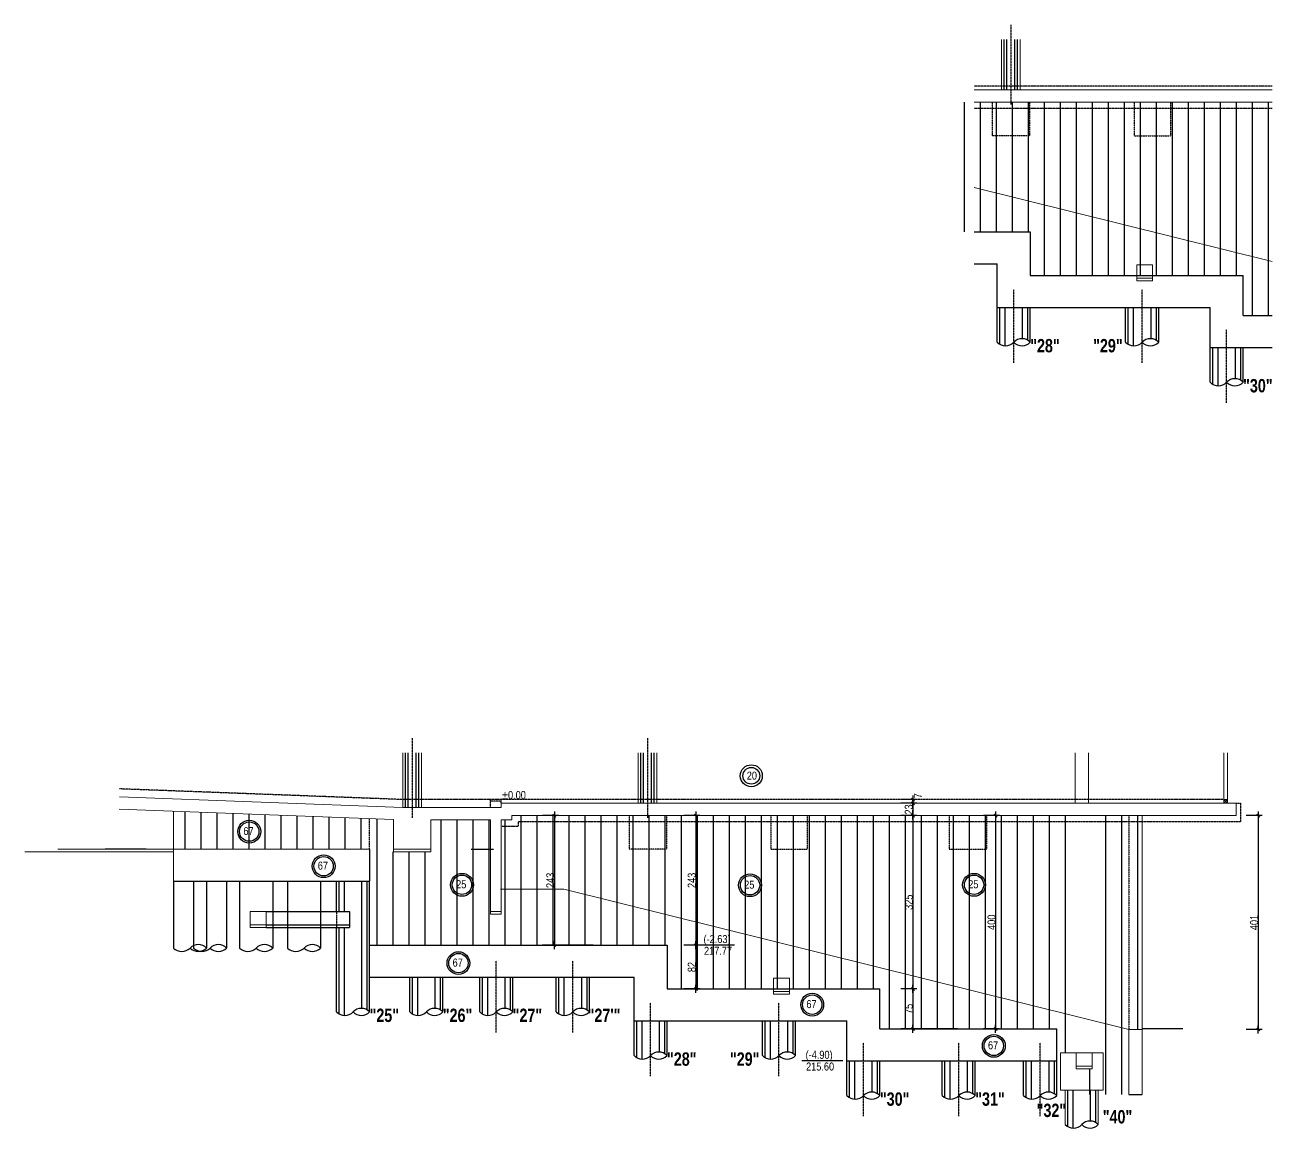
# Model space of a CAD drawing. Header units: metres. Extents: x -9927 to 45032, y -190416 to 12166.
# Drawn here: x -8876 to -6538, y -174744 to -172676 of the extents above; entities that cross this region are included whole.
import ezdxf
from ezdxf.enums import TextEntityAlignment as Align

# ---------------------------------------------------------------- set-up
doc = ezdxf.new("R2010")
doc.units = ezdxf.units.M
doc.header["$PDMODE"] = 65
doc.linetypes.add('INTERROMPU2', pattern=[9.525, 6.35, -3.175])
doc.linetypes.add('TIRETPTX2', pattern=[50.8, 25.4, -12.7, 0, -12.7])
for name, color, linetype in [('01_cote_gen', 4, 'Continuous'), ('01_linteaux', 3, 'Continuous'), ('01_murs_coup', 5, 'Continuous'), ('01_murs_sup', 6, 'INTERROMPU2'), ('01_poch_BN', 9, 'Continuous'), ('01_poch_murs', 251, 'Continuous'), ('01_texte', 230, 'Continuous'), ('AA_COTES', 2, 'Continuous')]:
    doc.layers.add(name, color=color, linetype=linetype)
doc.layers.add('01_PIEUX', color=5, linetype='Continuous', lineweight=60)
doc.styles.add('ARIAL NA', font='ARIALN.TTF')
doc.styles.add('impact', font='impact.ttf')
doc.styles.add('STYLE2', font='ARIALN.TTF')
doc.dimstyles.new('JB50', dxfattribs={"dimscale": 0.1, "dimtxt": 150, "dimasz": 15, "dimexe": 0.1, "dimexo": 0.1, "dimgap": 0.09, "dimtad": 1, "dimdec": 1, "dimdsep": 46, "dimtxsty": 'STYLE2', "dimblk1": 'BOND_G', "dimblk2": 'BOND_D', "dimsah": 1, "dimcen": 1.5, "dimdle": 0.01, "dimse1": 1, "dimse2": 1, "dimclrd": 4, "dimclre": 2, "dimclrt": 6, "dimazin": 2, "dimtfac": 2.333333, "dimtdec": 1, "dimtix": 1, "dimtmove": 2, "dimatfit": 3, "dimldrblk": 'BOND_G', "dimfxl": 1, "dimtolj": 1, "dimtzin": 0, "dimarcsym": 0})

# ---------------------------------------------------------------- blocks, each defined once
blk = doc.blocks.new('BOND_G')
at = {"layer": 'AA_COTES', "color": 0}
for p, q in [((5, 0), (-5, 0)), ((1.8, 1.8), (-1.8, -1.8)), ((0, -5), (0, 15))]:
    blk.add_line(p, q, dxfattribs=at)
blk = doc.blocks.new('BOND_D')
at = {"layer": 'AA_COTES', "color": 0}
for p, q in [((5, 0), (-5, 0)), ((-1.8, -1.8), (1.8, 1.8)), ((0, 5), (0, -15))]:
    blk.add_line(p, q, dxfattribs=at)
blk = doc.blocks.new('*D1743')
at = {"layer": '01_cote_gen', "color": 4, "lineweight": -2, "transparency": 16777216}
blk.add_line((-6564.3, -174160.1), (-6564.3, -174558.1), dxfattribs=at)
at = {"layer": 'DEFPOINTS', "color": 0, "lineweight": 0, "transparency": 16777216}
for p in [(-6769.2, -174158.6), (-6825.8, -174559.6), (-6564.3, -174559.6)]:
    blk.add_point(p, dxfattribs=at)
at = {"layer": '01_cote_gen', "color": 4, "lineweight": -2, "transparency": 16777216, "xscale": 1.5, "yscale": 1.5, "zscale": 1.5}
for name, p, rotation in [('BOND_G', (-6564.3, -174158.6), 90), ('BOND_D', (-6564.3, -174559.6), 270)]:
    blk.add_blockref(name, p, dxfattribs=dict(at, rotation=rotation))
at = {"layer": '01_cote_gen', "color": 6, "transparency": 16777216, "insert": (-6572, -174359.1), "char_height": 15, "attachment_point": 5, "rotation": 90, "style": 'STYLE2'}
blk.add_mtext('\\A1;401', dxfattribs=at)
blk = doc.blocks.new('*D1747')
at = {"layer": '01_cote_gen', "color": 4, "lineweight": -2, "ltscale": 3, "transparency": 16777216}
blk.add_line((-7211.7, -174485.1), (-7211.7, -174557.1), dxfattribs=at)
at = {"layer": 'DEFPOINTS', "color": 0, "lineweight": 0, "ltscale": 3, "transparency": 16777216}
for p in [(-7273.4, -174483.6), (-7217.6, -174558.6), (-7211.7, -174558.6)]:
    blk.add_point(p, dxfattribs=at)
at = {"layer": '01_cote_gen', "color": 4, "lineweight": -2, "ltscale": 3, "transparency": 16777216, "xscale": 1.5, "yscale": 1.5, "zscale": 1.5}
for name, p, rotation in [('BOND_G', (-7211.7, -174483.6), 90), ('BOND_D', (-7211.7, -174558.6), 270)]:
    blk.add_blockref(name, p, dxfattribs=dict(at, rotation=rotation))
at = {"layer": '01_cote_gen', "color": 6, "ltscale": 3, "transparency": 16777216, "insert": (-7219.3, -174521.1), "char_height": 15, "attachment_point": 5, "rotation": 90, "style": 'STYLE2'}
blk.add_mtext('\\A1;75', dxfattribs=at)
blk = doc.blocks.new('*D1748')
at = {"layer": '01_cote_gen', "color": 4, "lineweight": -2, "transparency": 16777216}
blk.add_line((-7056.6, -174160.1), (-7056.6, -174557.1), dxfattribs=at)
at = {"layer": 'DEFPOINTS', "color": 0, "lineweight": 0, "transparency": 16777216}
for p in [(-7090, -174158.6), (-7075.8, -174558.6), (-7056.6, -174558.6)]:
    blk.add_point(p, dxfattribs=at)
at = {"layer": '01_cote_gen', "color": 4, "lineweight": -2, "transparency": 16777216, "xscale": 1.5, "yscale": 1.5, "zscale": 1.5}
for name, p, rotation in [('BOND_G', (-7056.6, -174158.6), 90), ('BOND_D', (-7056.6, -174558.6), 270)]:
    blk.add_blockref(name, p, dxfattribs=dict(at, rotation=rotation))
at = {"layer": '01_cote_gen', "color": 6, "transparency": 16777216, "insert": (-7064.2, -174358.6), "char_height": 15, "attachment_point": 5, "rotation": 90, "style": 'STYLE2'}
blk.add_mtext('\\A1;400', dxfattribs=at)
blk = doc.blocks.new('*D1749')
at = {"layer": '01_cote_gen', "color": 4, "lineweight": -2, "transparency": 16777216}
blk.add_line((-7211.7, -174160.1), (-7211.7, -174482.1), dxfattribs=at)
at = {"layer": 'DEFPOINTS', "color": 0, "lineweight": 0, "transparency": 16777216}
for p in [(-7225.8, -174158.6), (-7234.2, -174483.6), (-7211.7, -174483.6)]:
    blk.add_point(p, dxfattribs=at)
at = {"layer": '01_cote_gen', "color": 4, "lineweight": -2, "transparency": 16777216, "xscale": 1.5, "yscale": 1.5, "zscale": 1.5}
for name, p, rotation in [('BOND_G', (-7211.7, -174158.6), 90), ('BOND_D', (-7211.7, -174483.6), 270)]:
    blk.add_blockref(name, p, dxfattribs=dict(at, rotation=rotation))
at = {"layer": '01_cote_gen', "color": 6, "transparency": 16777216, "insert": (-7219.4, -174321.1), "char_height": 15, "attachment_point": 5, "rotation": 90, "style": 'STYLE2'}
blk.add_mtext('\\A1;325', dxfattribs=at)
blk = doc.blocks.new('*D1750')
at = {"layer": '01_cote_gen', "color": 4, "lineweight": -2, "transparency": 16777216}
blk.add_line((-7618.5, -174403.1), (-7618.5, -174482.1), dxfattribs=at)
at = {"layer": 'DEFPOINTS', "color": 0, "lineweight": 0, "transparency": 16777216}
for p in [(-7672.5, -174401.6), (-7626, -174483.6), (-7618.5, -174483.6)]:
    blk.add_point(p, dxfattribs=at)
at = {"layer": '01_cote_gen', "color": 4, "lineweight": -2, "transparency": 16777216, "xscale": 1.5, "yscale": 1.5, "zscale": 1.5}
for name, p, rotation in [('BOND_G', (-7618.5, -174401.6), 90), ('BOND_D', (-7618.5, -174483.6), 270)]:
    blk.add_blockref(name, p, dxfattribs=dict(at, rotation=rotation))
at = {"layer": '01_cote_gen', "color": 6, "transparency": 16777216, "insert": (-7626.2, -174442.6), "char_height": 15, "attachment_point": 5, "rotation": 90, "style": 'STYLE2'}
blk.add_mtext('\\A1;82', dxfattribs=at)
blk = doc.blocks.new('*D1751')
at = {"layer": '01_cote_gen', "color": 4, "lineweight": -2, "transparency": 16777216}
blk.add_line((-7618.5, -174160.1), (-7618.5, -174400.1), dxfattribs=at)
at = {"layer": 'DEFPOINTS', "color": 0, "lineweight": 0, "transparency": 16777216}
for p in [(-7597.1, -174158.6), (-7641, -174401.6), (-7618.5, -174401.6)]:
    blk.add_point(p, dxfattribs=at)
at = {"layer": '01_cote_gen', "color": 4, "lineweight": -2, "transparency": 16777216, "xscale": 1.5, "yscale": 1.5, "zscale": 1.5}
for name, p, rotation in [('BOND_G', (-7618.5, -174158.6), 90), ('BOND_D', (-7618.5, -174401.6), 270)]:
    blk.add_blockref(name, p, dxfattribs=dict(at, rotation=rotation))
at = {"layer": '01_cote_gen', "color": 6, "transparency": 16777216, "insert": (-7626.2, -174280.1), "char_height": 15, "attachment_point": 5, "rotation": 90, "style": 'STYLE2'}
blk.add_mtext('\\A1;243', dxfattribs=at)
blk = doc.blocks.new('*D1744')
at = {"layer": '01_cote_gen', "color": 4, "lineweight": -2, "transparency": 16777216}
blk.add_line((-7883.7, -174160.1), (-7883.7, -174400.1), dxfattribs=at)
at = {"layer": 'DEFPOINTS', "color": 0, "lineweight": 0, "transparency": 16777216}
for p in [(-7886.3, -174158.6), (-7886.3, -174401.6), (-7883.7, -174401.6)]:
    blk.add_point(p, dxfattribs=at)
at = {"layer": '01_cote_gen', "color": 4, "lineweight": -2, "transparency": 16777216, "xscale": 1.5, "yscale": 1.5, "zscale": 1.5}
for name, p, rotation in [('BOND_G', (-7883.7, -174158.6), 90), ('BOND_D', (-7883.7, -174401.6), 270)]:
    blk.add_blockref(name, p, dxfattribs=dict(at, rotation=rotation))
at = {"layer": '01_cote_gen', "color": 6, "transparency": 16777216, "insert": (-7891.3, -174280.1), "char_height": 15, "attachment_point": 5, "rotation": 90, "style": 'STYLE2'}
blk.add_mtext('\\A1;243', dxfattribs=at)
blk = doc.blocks.new('*D1745')
at = {"layer": '01_cote_gen', "color": 4, "lineweight": -2, "transparency": 16777216}
blk.add_line((-7211.7, -174137.1), (-7211.7, -174157.1), dxfattribs=at)
at = {"layer": 'DEFPOINTS', "color": 0, "lineweight": 0, "transparency": 16777216}
for p in [(-7214.2, -174135.6), (-7219.2, -174158.6), (-7211.7, -174158.6)]:
    blk.add_point(p, dxfattribs=at)
at = {"layer": '01_cote_gen', "color": 4, "lineweight": -2, "transparency": 16777216, "xscale": 1.5, "yscale": 1.5, "zscale": 1.5}
for name, p, rotation in [('BOND_G', (-7211.7, -174135.6), 90), ('BOND_D', (-7211.7, -174158.6), 270)]:
    blk.add_blockref(name, p, dxfattribs=dict(at, rotation=rotation))
at = {"layer": '01_cote_gen', "color": 6, "transparency": 16777216, "insert": (-7219.4, -174147.1), "char_height": 15, "attachment_point": 5, "rotation": 90, "style": 'STYLE2'}
blk.add_mtext('\\A1;23', dxfattribs=at)
blk = doc.blocks.new('*D1746')
at = {"layer": '01_cote_gen', "color": 4, "lineweight": -2, "transparency": 16777216}
blk.add_line((-7211.7, -174130.1), (-7211.7, -174134.1), dxfattribs=at)
at = {"layer": 'DEFPOINTS', "color": 0, "lineweight": 0, "transparency": 16777216}
for p in [(-7225.4, -174135.6), (-7222.6, -174128.6), (-7211.7, -174135.6)]:
    blk.add_point(p, dxfattribs=at)
at = {"layer": '01_cote_gen', "color": 4, "lineweight": -2, "transparency": 16777216, "xscale": 1.5, "yscale": 1.5, "zscale": 1.5}
for name, p, rotation in [('BOND_G', (-7211.7, -174128.6), 90), ('BOND_D', (-7211.7, -174135.6), 270)]:
    blk.add_blockref(name, p, dxfattribs=dict(at, rotation=rotation))
at = {"layer": '01_cote_gen', "color": 6, "transparency": 16777216, "insert": (-7202.3, -174121.5), "char_height": 15, "attachment_point": 5, "rotation": 90, "style": 'STYLE2'}
blk.add_mtext('\\A1;7', dxfattribs=at)

msp = doc.modelspace()

# ---------------------------------------------------------------- linework, layer by layer
at = {"layer": '01_linteaux', "linetype": 'TIRETPTX2', "ltscale": 0.02}
for p, q in [((-7028.26, -172676.31), (-7028.26, -172825.33)), ((-6538.41, -172791.13), (-7096.88, -172791.13)), ((-6538.41, -172833.13), (-7096.88, -172833.13)), ((-7022.61, -173309.66), (-7022.61, -173172.38)), ((-6781.91, -173309.66), (-6781.91, -173172.38)), ((-6623.51, -173384.66), (-6623.51, -173247.38)), ((-8150.33, -174013.77), (-8150.33, -174162.79)), ((-7709.15, -174013.77), (-7709.15, -174162.79)), ((-8167.83, -174128.59), (-8698.83, -174108.59)), ((-6628.71, -174128.59), (-8167.83, -174128.59)), ((-8003.83, -174143.59), (-8003.83, -174128.59)), ((-7983.83, -174131.59), (-8003.83, -174131.59)), ((-7983.83, -174135.59), (-7983.83, -174128.59)), ((-6605.71, -174135.59), (-6597.71, -174135.59)), ((-6597.71, -174135.59), (-6597.71, -174170.59)), ((-6597.71, -174170.59), (-7951.83, -174170.59)), ((-7951.83, -174170.59), (-7951.83, -174178.59)), ((-7983.7, -174178.59), (-7951.83, -174178.59)), ((-7992.8, -174565.12), (-7992.8, -174430.95)), ((-7849.18, -174565.12), (-7849.18, -174430.95)), ((-7703.5, -174647.12), (-7703.5, -174509.84)), ((-7462.8, -174647.12), (-7462.8, -174509.84)), ((-7304.4, -174722.12), (-7304.4, -174584.84)), ((-7125.7, -174722.12), (-7125.7, -174584.84)), ((-6973.1, -174722.12), (-6973.1, -174584.84))]:
    msp.add_line(p, q, dxfattribs=at)
at = {"layer": '01_linteaux'}
for p, q in [((-7096.88, -173064.13), (-6991.61, -173064.13)), ((-6991.61, -173064.13), (-6991.61, -173146.13)), ((-7096.88, -173124.13), (-7053.61, -173124.13)), ((-7053.61, -173206.13), (-7053.61, -173124.13)), ((-6991.61, -173146.13), (-6592.51, -173146.13)), ((-6592.51, -173221.13), (-6592.51, -173146.13)), ((-7053.61, -173206.13), (-6654.51, -173206.13)), ((-7053.61, -173271.13), (-7053.61, -173206.13)), ((-6991.61, -173271.13), (-6991.61, -173206.13)), ((-6812.91, -173271.13), (-6812.91, -173206.13)), ((-6750.91, -173271.13), (-6750.91, -173206.13)), ((-6654.51, -173281.13), (-6654.51, -173206.13)), ((-6592.51, -173221.13), (-6538.41, -173221.13)), ((-6654.51, -173281.13), (-6538.41, -173281.13)), ((-6654.51, -173346.13), (-6654.51, -173281.13)), ((-6592.51, -173346.13), (-6592.51, -173281.13)), ((-8230.1, -174221.59), (-8230.1, -174281.59)), ((-8597.8, -174281.59), (-8230.1, -174281.59)), ((-8292.1, -174338.59), (-8292.1, -174281.59)), ((-8230.1, -174526.59), (-8230.1, -174281.59)), ((-8424.26, -174338.59), (-8267.57, -174338.59)), ((-8267.57, -174338.59), (-8267.57, -174368.59)), ((-8424.26, -174363.59), (-8267.57, -174363.59)), ((-8424.26, -174368.59), (-8267.57, -174368.59)), ((-8292.1, -174526.59), (-8292.1, -174368.59)), ((-8230.1, -174401.59), (-7672.5, -174401.59)), ((-7672.5, -174401.59), (-7672.5, -174483.59)), ((-8230.1, -174461.59), (-7734.5, -174461.59)), ((-8154.8, -174526.59), (-8154.8, -174461.59)), ((-8092.8, -174526.59), (-8092.8, -174461.59)), ((-8023.8, -174526.59), (-8023.8, -174461.59)), ((-7961.8, -174526.59), (-7961.8, -174461.59)), ((-7880.18, -174526.59), (-7880.18, -174461.59)), ((-7818.18, -174526.59), (-7818.18, -174461.59)), ((-7734.5, -174543.59), (-7734.5, -174461.59)), ((-7672.5, -174483.59), (-7273.4, -174483.59)), ((-7273.4, -174558.59), (-7273.4, -174483.59)), ((-7734.5, -174543.59), (-7335.4, -174543.59)), ((-7734.5, -174608.59), (-7734.5, -174543.59)), ((-7672.5, -174608.59), (-7672.5, -174543.59)), ((-7493.8, -174608.59), (-7493.8, -174543.59)), ((-7431.8, -174608.59), (-7431.8, -174543.59)), ((-7335.4, -174618.59), (-7335.4, -174543.59)), ((-7273.4, -174558.59), (-6942.1, -174558.59)), ((-6942.1, -174618.59), (-6942.1, -174558.59)), ((-7335.4, -174618.59), (-6942.1, -174618.59)), ((-7335.4, -174683.59), (-7335.4, -174618.59)), ((-7273.4, -174683.59), (-7273.4, -174618.59)), ((-7156.7, -174683.59), (-7156.7, -174618.59)), ((-7094.7, -174683.59), (-7094.7, -174618.59)), ((-7004.1, -174683.59), (-7004.1, -174618.59)), ((-6942.1, -174683.59), (-6942.1, -174618.59))]:
    msp.add_line(p, q, dxfattribs=at)
for centre, start, end in [((-7038.11, -173256.06), 224.19387, 315.80613), ((-7007.11, -173286.2), 44.19387, 135.80613), ((-7007.11, -173256.06), 224.19387, 315.80613), ((-6797.41, -173256.06), 224.19387, 315.80613), ((-6766.41, -173286.2), 44.19387, 135.80613), ((-6766.41, -173256.06), 224.19387, 315.80613), ((-6639.01, -173331.06), 224.19387, 315.80613), ((-6608.01, -173361.2), 44.19387, 135.80613), ((-6608.01, -173331.06), 224.19387, 315.80613), ((-8245.6, -174541.66), 44.19387, 135.80613), ((-8108.3, -174541.66), 44.19387, 135.80613), ((-7977.3, -174541.66), 44.19387, 135.80613), ((-7833.68, -174541.66), 44.19387, 135.80613), ((-8276.6, -174511.52), 224.19387, 315.80613), ((-8245.6, -174511.52), 224.19387, 315.80613), ((-8139.3, -174511.52), 224.19387, 315.80613), ((-8108.3, -174511.52), 224.19387, 315.80613), ((-8008.3, -174511.52), 224.19387, 315.80613), ((-7977.3, -174511.52), 224.19387, 315.80613), ((-7864.68, -174511.52), 224.19387, 315.80613), ((-7833.68, -174511.52), 224.19387, 315.80613), ((-7719, -174593.52), 224.19387, 315.80613), ((-7688, -174623.66), 44.19387, 135.80613), ((-7688, -174593.52), 224.19387, 315.80613), ((-7478.3, -174593.52), 224.19387, 315.80613), ((-7447.3, -174623.66), 44.19387, 135.80613), ((-7447.3, -174593.52), 224.19387, 315.80613), ((-7319.9, -174668.52), 224.19387, 315.80613), ((-7288.9, -174698.66), 44.19387, 135.80613), ((-7288.9, -174668.52), 224.19387, 315.80613), ((-7141.2, -174668.52), 224.19387, 315.80613), ((-7110.2, -174698.66), 44.19387, 135.80613), ((-7110.2, -174668.52), 224.19387, 315.80613), ((-6988.6, -174668.52), 224.19387, 315.80613), ((-6957.6, -174698.66), 44.19387, 135.80613), ((-6957.6, -174668.52), 224.19387, 315.80613), ((-6879.59, -174753), 44.19387, 135.80613), ((-6910.59, -174722.86), 224.19387, 315.80613), ((-6879.59, -174722.86), 224.19387, 315.80613)]:
    msp.add_arc(centre, 21.62, start, end, dxfattribs=at)
at = {"layer": '01_murs_coup', "linetype": 'Continuous', "lineweight": 5}
for p, q in [((-6538.41, -172798.13), (-7096.88, -172798.13)), ((-6538.41, -172821.13), (-7096.88, -172821.13)), ((-6538.41, -173119.74), (-7096.88, -172981.1)), ((-6762.44, -173126.13), (-6792.21, -173126.13)), ((-6792.21, -173126.13), (-6792.21, -173156.13)), ((-6762.44, -173126.13), (-6762.44, -173156.13)), ((-6762.44, -173151.13), (-6792.21, -173151.13)), ((-6762.44, -173156.13), (-6792.21, -173156.13)), ((-8168.11, -174143.59), (-8699.11, -174123.59)), ((-8185.33, -174165.96), (-8699.55, -174146.59)), ((-7983.83, -174143.59), (-8168.11, -174143.59)), ((-6605.71, -174135.59), (-7983.83, -174135.59)), ((-7983.83, -174135.59), (-7983.83, -174143.59)), ((-6605.71, -174135.59), (-6605.71, -174158.59)), ((-8185.33, -174165.96), (-8185.33, -174226.59)), ((-8115.33, -174166.59), (-8003.7, -174166.59)), ((-8115.33, -174166.59), (-8115.33, -174226.59)), ((-8003.7, -174166.59), (-8003.7, -174343.59)), ((-7983.7, -174166.59), (-7963.83, -174166.59)), ((-7983.7, -174166.59), (-7983.7, -174343.59)), ((-6605.71, -174158.59), (-7963.83, -174158.59)), ((-7963.83, -174158.59), (-7963.83, -174166.59)), ((-8185.33, -174221.59), (-8115.33, -174221.59)), ((-8185.33, -174226.59), (-8115.33, -174226.59)), ((-7984.8, -174296.59), (-7866.3, -174296.59)), ((-6806.83, -174559.59), (-7866.3, -174296.59)), ((-8424.26, -174338.59), (-8454.04, -174338.59)), ((-8454.04, -174338.59), (-8454.04, -174368.59)), ((-8424.26, -174338.59), (-8424.26, -174368.59)), ((-7983.7, -174338.59), (-8003.7, -174338.59)), ((-7983.7, -174343.59), (-8003.7, -174343.59)), ((-8424.26, -174363.59), (-8454.04, -174363.59)), ((-8424.26, -174368.59), (-8454.04, -174368.59)), ((-7443.33, -174463.59), (-7473.11, -174463.59)), ((-7473.11, -174463.59), (-7473.11, -174493.59)), ((-7443.33, -174463.59), (-7443.33, -174493.59)), ((-7443.33, -174488.59), (-7473.11, -174488.59)), ((-7443.33, -174493.59), (-7473.11, -174493.59)), ((-6781.83, -174559.59), (-6806.83, -174559.59)), ((-6806.83, -174559.59), (-6806.83, -174681.67)), ((-6781.83, -174559.59), (-6781.83, -174681.67)), ((-6875.88, -174603.59), (-6905.66, -174603.59)), ((-6905.66, -174603.59), (-6905.66, -174633.59)), ((-6875.88, -174603.59), (-6875.88, -174633.59)), ((-6875.88, -174628.59), (-6905.66, -174628.59)), ((-6875.88, -174633.59), (-6905.66, -174633.59))]:
    msp.add_line(p, q, dxfattribs=at)
at = {"layer": '01_murs_sup', "ltscale": 0.03}
for p, q in [((-7062.87, -172821.13), (-7062.87, -172884.13)), ((-6992.87, -172821.13), (-6992.87, -172884.13)), ((-6796.87, -172821.13), (-6796.87, -172884.13)), ((-6728.87, -172821.13), (-6728.87, -172884.13)), ((-6992.87, -172884.13), (-7062.87, -172884.13)), ((-6796.87, -172884.13), (-6728.87, -172884.13)), ((-8230.1, -174221.59), (-8230.1, -174164.27)), ((-7743.77, -174158.59), (-7743.77, -174221.59)), ((-7673.77, -174158.59), (-7673.77, -174221.59)), ((-7477.77, -174158.59), (-7477.77, -174221.59)), ((-7409.77, -174158.59), (-7409.77, -174221.59)), ((-7143.77, -174158.59), (-7143.77, -174221.59)), ((-7073.77, -174158.59), (-7073.77, -174221.59)), ((-6806.83, -174158.59), (-6806.83, -174559.59)), ((-7673.77, -174221.59), (-7743.77, -174221.59)), ((-7477.77, -174221.59), (-7409.77, -174221.59)), ((-7143.77, -174221.59), (-7073.77, -174221.59)), ((-8292.1, -174338.59), (-8292.1, -174368.59))]:
    msp.add_line(p, q, dxfattribs=at)
at = {"layer": '01_PIEUX', "color": 2, "linetype": 'Continuous', "lineweight": 5}
for p, q in [((-7045.76, -172703.54), (-7045.76, -172798.13)), ((-7010.76, -172703.54), (-7010.76, -172798.13)), ((-8167.83, -174041), (-8167.83, -174143.59)), ((-8132.83, -174041), (-8132.83, -174143.59)), ((-7726.65, -174041), (-7726.65, -174135.59)), ((-7691.65, -174041), (-7691.65, -174135.59)), ((-6907.59, -174041), (-6907.59, -174135.59)), ((-6882.59, -174041), (-6882.59, -174135.59)), ((-6628.71, -174041), (-6628.71, -174135.59)), ((-6621.71, -174041), (-6621.71, -174135.59)), ((-6621.71, -174135.59), (-6628.71, -174128.59)), ((-6628.71, -174128.59), (-6621.71, -174128.59)), ((-6628.71, -174135.59), (-6621.71, -174128.59)), ((-8597.8, -174150.42), (-8597.8, -174281.59)), ((-6781.83, -174158.59), (-6781.83, -174559.59)), ((-8876.3, -174226.59), (-8597.8, -174226.59)), ((-8814.59, -174221.59), (-8230.1, -174221.59)), ((-6935.09, -174603.59), (-6935.09, -174673.59)), ((-6905.66, -174603.59), (-6935.09, -174603.59)), ((-6855.09, -174603.59), (-6875.88, -174603.59)), ((-6855.09, -174603.59), (-6855.09, -174673.59)), ((-6855.09, -174673.59), (-6935.09, -174673.59)), ((-6926.09, -174673.59), (-6926.09, -174737.93)), ((-6864.09, -174673.59), (-6864.09, -174737.93))]:
    msp.add_line(p, q, dxfattribs=at)
at = {"layer": '01_poch_BN'}
msp.add_line((-6806.83, -174681.67), (-6781.83, -174681.67), dxfattribs=at)
at = {"layer": '01_poch_murs'}
for p, q in [((-7040.76, -172798.13), (-7040.76, -172703.54)), ((-7035.76, -172798.13), (-7035.76, -172703.54)), ((-7020.76, -172798.13), (-7020.76, -172703.54)), ((-7015.76, -172798.13), (-7015.76, -172703.54)), ((-7114.91, -173064.13), (-7114.91, -172821.13)), ((-7084.91, -173064.13), (-7084.91, -172821.13)), ((-7054.91, -173064.13), (-7054.91, -172821.13)), ((-7024.91, -173064.13), (-7024.91, -172821.13)), ((-6994.91, -173064.13), (-6994.91, -172821.13)), ((-6964.91, -173146.13), (-6964.91, -172821.13)), ((-6934.91, -173146.13), (-6934.91, -172821.13)), ((-6904.91, -173146.13), (-6904.91, -172821.13)), ((-6874.91, -173146.13), (-6874.91, -172821.13)), ((-6844.91, -173146.13), (-6844.91, -172821.13)), ((-6814.91, -173146.13), (-6814.91, -172821.13)), ((-6784.91, -173146.13), (-6784.91, -172821.13)), ((-6754.91, -173146.13), (-6754.91, -172821.13)), ((-6724.91, -173146.13), (-6724.91, -172821.13)), ((-6694.91, -173146.13), (-6694.91, -172821.13)), ((-6664.91, -173146.13), (-6664.91, -172821.13)), ((-6634.91, -173146.13), (-6634.91, -172821.13)), ((-6604.91, -173146.13), (-6604.91, -172821.13)), ((-6574.91, -173221.13), (-6574.91, -172821.13)), ((-6544.91, -173221.13), (-6544.91, -172821.13)), ((-7048.61, -173274.95), (-7048.61, -173206.13)), ((-7038.61, -173277.67), (-7038.61, -173206.13)), ((-7006.61, -173206.13), (-7006.61, -173264.58)), ((-6996.61, -173206.13), (-6996.61, -173267.3)), ((-6807.91, -173274.95), (-6807.91, -173206.13)), ((-6797.91, -173277.67), (-6797.91, -173206.13)), ((-6765.91, -173206.13), (-6765.91, -173264.58)), ((-6755.91, -173206.13), (-6755.91, -173267.3)), ((-6649.51, -173349.95), (-6649.51, -173281.13)), ((-6639.51, -173352.67), (-6639.51, -173281.13)), ((-6607.51, -173281.13), (-6607.51, -173339.58)), ((-6597.51, -173281.13), (-6597.51, -173342.3)), ((-8162.83, -174143.59), (-8162.83, -174041)), ((-8157.83, -174143.59), (-8157.83, -174041)), ((-8142.83, -174143.59), (-8142.83, -174041)), ((-8137.83, -174143.59), (-8137.83, -174041)), ((-7721.65, -174135.59), (-7721.65, -174041)), ((-7716.65, -174135.59), (-7716.65, -174041)), ((-7701.65, -174135.59), (-7701.65, -174041)), ((-7696.65, -174135.59), (-7696.65, -174041)), ((-8575.8, -174221.59), (-8575.8, -174151.25)), ((-8545.8, -174221.59), (-8545.8, -174152.38)), ((-8515.8, -174221.59), (-8515.8, -174153.51)), ((-8485.8, -174221.59), (-8485.8, -174154.64)), ((-8455.8, -174221.59), (-8455.8, -174155.77)), ((-8425.8, -174221.59), (-8425.8, -174156.9)), ((-8395.8, -174221.59), (-8395.8, -174158.03)), ((-8365.8, -174221.59), (-8365.8, -174159.16)), ((-8335.8, -174221.59), (-8335.8, -174160.29)), ((-8305.8, -174221.59), (-8305.8, -174161.42)), ((-8275.8, -174221.59), (-8275.8, -174162.55)), ((-8245.8, -174221.59), (-8245.8, -174163.68)), ((-8215.8, -174401.59), (-8215.8, -174164.81)), ((-8095.8, -174401.59), (-8095.8, -174166.59)), ((-8065.8, -174401.59), (-8065.8, -174166.59)), ((-8035.8, -174401.59), (-8035.8, -174166.59)), ((-8005.8, -174401.59), (-8005.8, -174166.59)), ((-7975.8, -174401.59), (-7975.8, -174166.59)), ((-7945.8, -174401.59), (-7945.8, -174158.59)), ((-7915.8, -174401.59), (-7915.8, -174158.59)), ((-7885.8, -174401.59), (-7885.8, -174158.59)), ((-7855.8, -174401.59), (-7855.8, -174158.59)), ((-7825.8, -174401.59), (-7825.8, -174158.59)), ((-7795.8, -174401.59), (-7795.8, -174158.59)), ((-7765.8, -174401.59), (-7765.8, -174158.59)), ((-7735.8, -174401.59), (-7735.8, -174158.59)), ((-7705.8, -174401.59), (-7705.8, -174158.59)), ((-7675.8, -174401.59), (-7675.8, -174158.59)), ((-7645.8, -174483.59), (-7645.8, -174158.59)), ((-7615.8, -174483.59), (-7615.8, -174158.59)), ((-7585.8, -174483.59), (-7585.8, -174158.59)), ((-7555.8, -174483.59), (-7555.8, -174158.59)), ((-7525.8, -174483.59), (-7525.8, -174158.59)), ((-7495.8, -174483.59), (-7495.8, -174158.59)), ((-7465.8, -174483.59), (-7465.8, -174158.59)), ((-7435.8, -174483.59), (-7435.8, -174158.59)), ((-7405.8, -174483.59), (-7405.8, -174158.59)), ((-7375.8, -174483.59), (-7375.8, -174158.59)), ((-7345.8, -174483.59), (-7345.8, -174158.59)), ((-7315.8, -174483.59), (-7315.8, -174158.59)), ((-7285.8, -174483.59), (-7285.8, -174158.59)), ((-7255.8, -174558.59), (-7255.8, -174158.59)), ((-7225.8, -174558.59), (-7225.8, -174158.59)), ((-7195.8, -174558.59), (-7195.8, -174158.59)), ((-7165.8, -174558.59), (-7165.8, -174158.59)), ((-7135.8, -174558.59), (-7135.8, -174158.59)), ((-7105.8, -174558.59), (-7105.8, -174158.59)), ((-7075.8, -174558.59), (-7075.8, -174158.59)), ((-7045.8, -174558.59), (-7045.8, -174158.59)), ((-7015.8, -174558.59), (-7015.8, -174158.59)), ((-6985.8, -174558.59), (-6985.8, -174158.59)), ((-6955.8, -174558.59), (-6955.8, -174158.59)), ((-6925.8, -174603.59), (-6925.8, -174158.59)), ((-6850.22, -174681.67), (-6850.22, -174158.59)), ((-6820.22, -174681.67), (-6820.22, -174158.59)), ((-6790.22, -174559.59), (-6790.22, -174158.59)), ((-8185.8, -174401.59), (-8185.8, -174226.59)), ((-8155.8, -174401.59), (-8155.8, -174226.59)), ((-8125.8, -174401.59), (-8125.8, -174226.59)), ((-8597.8, -174281.59), (-8597.8, -174406.91)), ((-8560.17, -174281.59), (-8560.17, -174406.91)), ((-8535.8, -174281.59), (-8535.8, -174406.91)), ((-8498.17, -174281.59), (-8498.17, -174406.91)), ((-8473.82, -174281.59), (-8473.82, -174406.91)), ((-8411.82, -174281.59), (-8411.82, -174406.91)), ((-8384.1, -174281.59), (-8384.1, -174406.91)), ((-8322.1, -174281.59), (-8322.1, -174406.91)), ((-8287.1, -174338.59), (-8287.1, -174281.59)), ((-8277.1, -174338.59), (-8277.1, -174281.59)), ((-8245.1, -174281.59), (-8245.1, -174520.05)), ((-8235.1, -174281.59), (-8235.1, -174522.76)), ((-8287.1, -174530.42), (-8287.1, -174368.59)), ((-8277.1, -174533.13), (-8277.1, -174368.59)), ((-8149.8, -174530.42), (-8149.8, -174461.59)), ((-8139.8, -174533.13), (-8139.8, -174461.59)), ((-8107.8, -174461.59), (-8107.8, -174520.05)), ((-8097.8, -174461.59), (-8097.8, -174522.76)), ((-8018.8, -174530.42), (-8018.8, -174461.59)), ((-8008.8, -174533.13), (-8008.8, -174461.59)), ((-7976.8, -174461.59), (-7976.8, -174520.05)), ((-7966.8, -174461.59), (-7966.8, -174522.76)), ((-7875.18, -174530.42), (-7875.18, -174461.59)), ((-7865.18, -174533.13), (-7865.18, -174461.59)), ((-7833.18, -174461.59), (-7833.18, -174520.05)), ((-7823.18, -174461.59), (-7823.18, -174522.76)), ((-7729.5, -174612.42), (-7729.5, -174543.59)), ((-7719.5, -174615.13), (-7719.5, -174543.59)), ((-7687.5, -174543.59), (-7687.5, -174602.05)), ((-7677.5, -174543.59), (-7677.5, -174604.76)), ((-7488.8, -174612.42), (-7488.8, -174543.59)), ((-7478.8, -174615.13), (-7478.8, -174543.59)), ((-7446.8, -174543.59), (-7446.8, -174602.05)), ((-7436.8, -174543.59), (-7436.8, -174604.76)), ((-7330.4, -174687.42), (-7330.4, -174618.59)), ((-7320.4, -174690.13), (-7320.4, -174618.59)), ((-7288.4, -174618.59), (-7288.4, -174677.05)), ((-7278.4, -174618.59), (-7278.4, -174679.76)), ((-7151.7, -174687.42), (-7151.7, -174618.59)), ((-7141.7, -174690.13), (-7141.7, -174618.59)), ((-7109.7, -174618.59), (-7109.7, -174677.05)), ((-7099.7, -174618.59), (-7099.7, -174679.76)), ((-6999.1, -174687.42), (-6999.1, -174618.59)), ((-6989.1, -174690.13), (-6989.1, -174618.59)), ((-6957.1, -174618.59), (-6957.1, -174677.05)), ((-6947.1, -174618.59), (-6947.1, -174679.76)), ((-6880.22, -174681.67), (-6880.22, -174633.59)), ((-6921.09, -174741.75), (-6921.09, -174673.59)), ((-6911.09, -174744.47), (-6911.09, -174673.59)), ((-6879.09, -174673.59), (-6879.09, -174731.38)), ((-6869.09, -174673.59), (-6869.09, -174734.1))]:
    msp.add_line(p, q, dxfattribs=at)
for centre, start, end in [((-8551.3, -174421.98), 44.19387, 135.80613), ((-8513.67, -174421.98), 44.19387, 135.80613), ((-8427.32, -174421.98), 44.19387, 135.80613), ((-8337.6, -174421.98), 44.19387, 135.80613), ((-8582.3, -174391.84), 224.19387, 315.80613), ((-8551.3, -174391.84), 224.19387, 315.80613), ((-8544.67, -174391.84), 224.19387, 315.80613), ((-8513.67, -174391.84), 224.19387, 315.80613), ((-8458.32, -174391.84), 224.19387, 315.80613), ((-8427.32, -174391.84), 224.19387, 315.80613), ((-8368.6, -174391.84), 224.19387, 315.80613), ((-8337.6, -174391.84), 224.19387, 315.80613)]:
    msp.add_arc(centre, 21.62, start, end, dxfattribs=at)
at = {"layer": '01_texte'}
for p, q in [((-8649.26, -174221.59), (-8725.67, -174221.59)), ((-8040.06, -174221.59), (-7997.82, -174221.59)), ((-7810.96, -174401.59), (-7887.38, -174401.59)), ((-7545.94, -174401.59), (-7611.05, -174401.59)), ((-7127.79, -174558.59), (-7204.2, -174558.59)), ((-6705.42, -174558.59), (-6781.83, -174558.59)), ((-7343.32, -174618.59), (-7419.73, -174618.59))]:
    msp.add_line(p, q, dxfattribs=at)
for centre, radius in [((-7514.59, -174084.02), 20.63), ((-7514.59, -174084.02), 15.66), ((-8455.8, -174188.68), 21.4), ((-8455.8, -174188.68), 18.16), ((-8316.36, -174253.54), 21.4), ((-8316.36, -174253.54), 18.16), ((-8057.03, -174288.44), 21.4), ((-8057.03, -174288.44), 18.16), ((-7517.03, -174289.16), 21.4), ((-7517.03, -174289.16), 18.16), ((-7097.03, -174288.44), 21.4), ((-7097.03, -174288.44), 18.16), ((-8063.62, -174435.29), 21.4), ((-8063.62, -174435.29), 18.16), ((-7400.39, -174513.11), 21.4), ((-7400.39, -174513.11), 18.16), ((-7060, -174590.37), 21.4), ((-7060, -174590.37), 18.16)]:
    msp.add_circle(centre, radius, dxfattribs=at)

# ---------------------------------------------------------------- texts
at = {"layer": '01_texte', "style": 'impact'}
for s, p in [('"28"', (-6964.15, -173297.63)), ('"29"', (-6846.14, -173297.63)), ('"30"', (-6565.05, -173372.63)), ('"25"', (-8202.64, -174553.1)), ('"26"', (-8065.34, -174553.1)), ('"27"', (-7934.34, -174553.1)), ('"27\'"', (-7790.72, -174553.1)), ('"28"', (-7645.04, -174635.1)), ('"29"', (-7527.03, -174635.1)), ('"30"', (-7245.94, -174710.1)), ('"31"', (-7067.24, -174710.1)), ('"32"', (-6952.03, -174731.25)), ('"40"', (-6828.14, -174743.35))]:
    msp.add_text(s, height=25, rotation=0, dxfattribs=at).set_placement(p, align=Align.BOTTOM_CENTER)
at = {"layer": '01_texte'}
for s, style, p in [('20', 'STYLE2', (-7523.12, -174091.21)), ('%%P0.00', 'ARIAL NA', (-7982.21, -174127.65)), ('67', 'ARIAL NA', (-8466.73, -174195.13)), ('67', 'ARIAL NA', (-8327.29, -174259.99)), ('25', 'ARIAL NA', (-8067.96, -174294.89)), ('25', 'ARIAL NA', (-7527.96, -174295.61)), ('25', 'ARIAL NA', (-7107.96, -174294.89)), ('(-2.63)', 'ARIAL NA', (-7604.14, -174397.6)), ('217.77', 'ARIAL NA', (-7603.3, -174419.6)), ('67', 'ARIAL NA', (-8074.55, -174441.74)), ('67', 'ARIAL NA', (-7411.31, -174519.56)), ('67', 'ARIAL NA', (-7070.93, -174596.82)), ('(-4.90)', 'ARIAL NA', (-7412.83, -174614.6)), ('215.60', 'ARIAL NA', (-7411.99, -174636.6))]:
    msp.add_text(s, height=15, dxfattribs=dict(at, style=style)).set_placement(p)

# ---------------------------------------------------------------- dimensions: what is measured, and where the dimension line sits
at = {"layer": '01_cote_gen'}
dim = msp.add_linear_dim(base=(-7211.7, -174135.59), p1=(-7222.61, -174128.59), p2=(-7225.41, -174135.59), angle=90, dimstyle='JB50', dxfattribs=at)
dim.commit()
dim.dimension.update_dxf_attribs({"geometry": '*D1746', "text_midpoint": (-7202.3, -174121.49), "dimtype": 160})
for base, p1, p2, picture, middle in [((-7211.7, -174158.59), (-7214.2, -174135.59), (-7219.2, -174158.59), '*D1745', (-7219.37, -174147.09)), ((-7883.67, -174401.59), (-7886.32, -174158.59), (-7886.32, -174401.59), '*D1744', (-7891.34, -174280.09)), ((-7618.55, -174401.59), (-7597.13, -174158.59), (-7641.05, -174401.59), '*D1751', (-7626.21, -174280.09)), ((-7211.7, -174483.59), (-7225.8, -174158.59), (-7234.2, -174483.59), '*D1749', (-7219.37, -174321.09)), ((-7056.57, -174558.59), (-7090.01, -174158.59), (-7075.8, -174558.59), '*D1748', (-7064.24, -174358.59)), ((-6564.32, -174559.59), (-6769.17, -174158.59), (-6825.77, -174559.59), '*D1743', (-6571.99, -174359.09)), ((-7618.55, -174483.59), (-7672.5, -174401.59), (-7626.05, -174483.59), '*D1750', (-7626.21, -174442.59))]:
    dim = msp.add_linear_dim(base=base, p1=p1, p2=p2, angle=90, dimstyle='JB50', dxfattribs=at)
    dim.commit()
    dim.dimension.update_dxf_attribs({"geometry": picture, "text_midpoint": middle})
at = {"layer": '01_cote_gen', "ltscale": 3}
dim = msp.add_linear_dim(base=(-7211.7, -174558.59), p1=(-7273.4, -174483.59), p2=(-7217.61, -174558.59), angle=90, dimstyle='JB50', dxfattribs=at)
dim.commit()
dim.dimension.update_dxf_attribs({"geometry": '*D1747', "text_midpoint": (-7219.33, -174521.09)})

doc.saveas('drawing.dxf')
